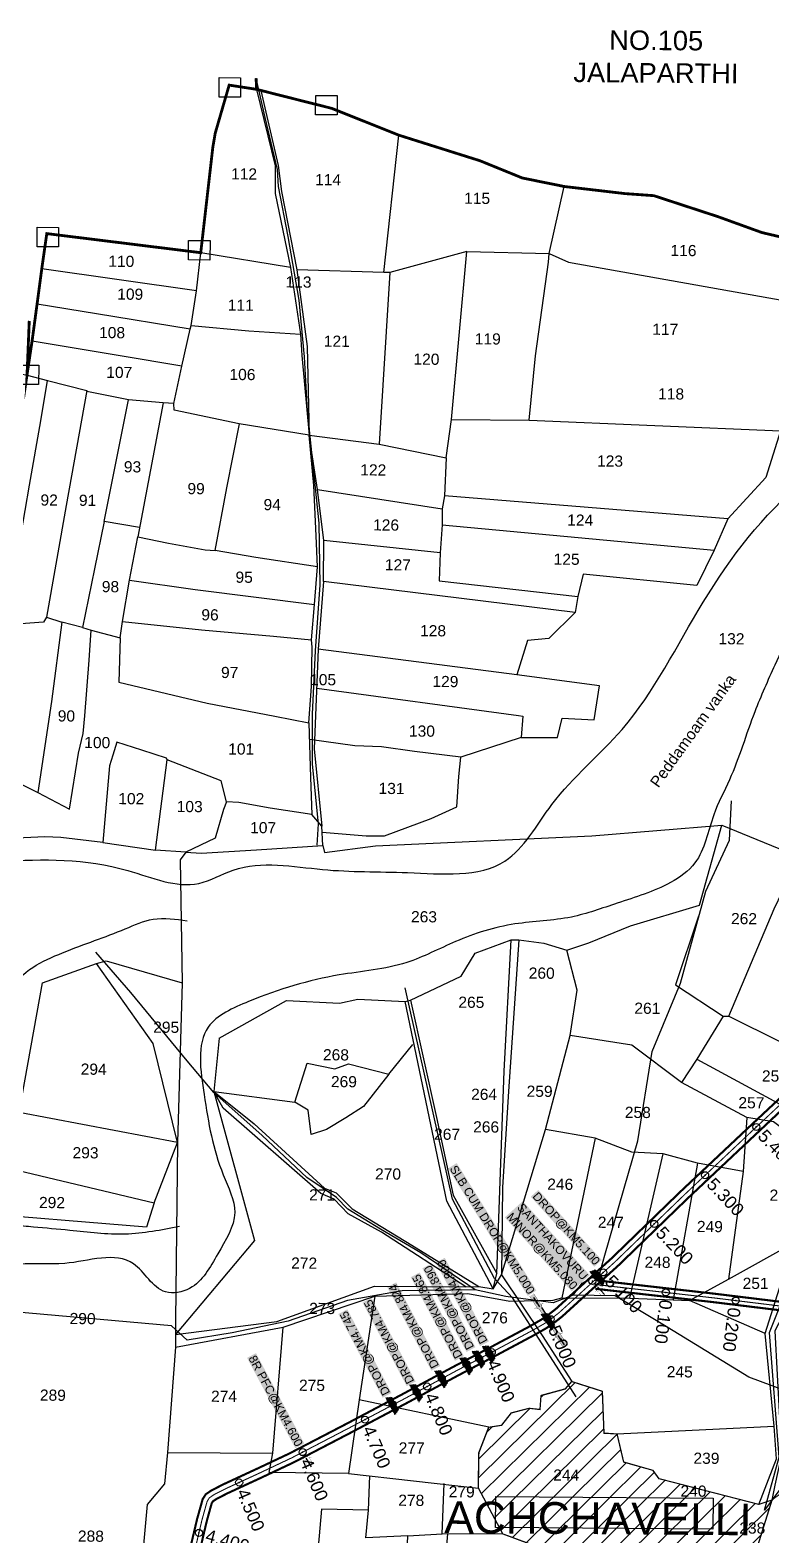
# Model space of a CAD drawing. Header units: inches. Extents: x 204890 to 210418, y 1599580 to 1605433.
# Drawn here: x 207544 to 208598, y 1602123 to 1604262 of the extents above; entities that cross this region are included whole.
import ezdxf
from ezdxf.enums import TextEntityAlignment as Align

# ---------------------------------------------------------------- set-up
doc = ezdxf.new("R2010")
doc.units = ezdxf.units.IN
doc.header["$LTSCALE"] = 15
doc.header["$MEASUREMENT"] = 0
doc.header["$PDMODE"] = 32
doc.header["$PDSIZE"] = 10
doc.linetypes.add('ACAD_ISO02W100', pattern=[15, 12, -3])
doc.linetypes.add('HIDDEN2', pattern=[0.1875, 0.125, -0.0625])
for name, color, linetype in [('BOUNDARY', 5, 'Continuous'), ('BOUNDRY STONES', 240, 'Continuous'), ('CANAL1', 7, 'Continuous'), ('CSMark', 72, 'Continuous'), ('PLOTS', 7, 'Continuous'), ('PLOTS NO', 7, 'Continuous'), ('ROADS', 1, 'Continuous'), ('STREAMS', 4, 'Continuous'), ('STRUCTURE', 5, 'Continuous'), ('TEXT', 1, 'Continuous'), ('text2', 7, 'Continuous')]:
    doc.layers.add(name, color=color, linetype=linetype)
doc.styles.add('FONT1', font='Arial')
doc.styles.get("Standard").update_dxf_attribs({"font": 'arial.ttf'})
doc.dimstyles.get("Standard").update_dxf_attribs({"dimtxt": 0.18, "dimasz": 0.18, "dimexe": 0.18, "dimexo": 0.0625, "dimgap": 0.09, "dimtad": 0, "dimtih": 1, "dimtoh": 1, "dimdec": 4, "dimzin": 0, "dimdsep": 46, "dimtxsty": 'Standard', "dimcen": 0.09, "dimadec": 0, "dimazin": 0, "dimtfac": 1, "dimtdec": 4, "dimtofl": 0, "dimtmove": 0, "dimatfit": 3, "dimfxl": 1, "dimtolj": 1, "dimtzin": 0, "dimarcsym": 0})

# ---------------------------------------------------------------- blocks, each defined once
blk = doc.blocks.new('DROP')
h = blk.add_hatch()
h.set_pattern_fill('ANSI31', color=1, scale=10, angle=45)
h.set_pattern_definition([(90, (-324.4107, -25.7687), (-1.25, 0), [])])
h.paths.add_polyline_path([(-9.9, -4.3), (-13.8, 4.1), (13.8, 4.1), (10.2, -4.3)])
at = {"layer": 'STRUCTURE', "color": 5, "const_width": 0.49}
blk.add_lwpolyline([(-9.9, -4.3), (-13.8, 4.1), (13.8, 4.1), (10.2, -4.3), (-9.9, -4.3)], dxfattribs=at)
at = {"layer": 'STRUCTURE', "color": 5}
blk.add_circle((0, 0), 1.33, dxfattribs=at)
blk = doc.blocks.new('1SLB')
at = {"layer": 'STRUCTURE'}
h = blk.add_hatch(dxfattribs=at)
h.set_pattern_fill('DOTS', color=6, scale=14, angle=320.3722, style=0)
h.set_pattern_definition([(320.372247934, (-538945.0768, -1194857.3203), (0.89503691186, 0.39489261377), [0, -0.875])])
h.paths.add_polyline_path([(-43.8, 3.5), (-43.8, -3.5), (-23.1, -3.5), (-21, -2.1), (21, -2.1), (23.1, -3.5), (43.8, -3.5), (43.8, 3.5), (23.1, 3.5), (21, 2.1), (-21, 2.1), (-23.1, 3.5)])
at = {"layer": 'STRUCTURE', "color": 6, "linetype": 'ACAD_ISO02W100', "ltscale": 0.5, "const_width": 0.35}
for points in [[(-43.8, 3.5), (-23.1, 3.5)], [(23.1, 3.5), (43.8, 3.5)], [(-43.8, -3.5), (-23.1, -3.5)], [(23.1, -3.5), (43.8, -3.5)]]:
    blk.add_lwpolyline(points, dxfattribs=at)
at = {"layer": 'STRUCTURE', "color": 6, "const_width": 0.44}
for points in [[(-25.2, 7.7), (-25.2, 4.9), (-21, 2.1), (21, 2.1), (25.2, 4.9), (25.2, 7.7)], [(-25.2, -7.7), (-25.2, -4.9), (-21, -2.1), (21, -2.1), (25.2, -4.9), (25.2, -7.7)]]:
    blk.add_lwpolyline(points, dxfattribs=at)
at = {"layer": 'STRUCTURE', "color": 6}
blk.add_lwpolyline([(-21, -2.1), (21, -2.1)], dxfattribs=at)
blk.add_lwpolyline([(-21, -2.1), (21, -2.1)], dxfattribs=at)
at = {"layer": 'STRUCTURE', "color": 0}
blk.add_circle((0, 0), 0.871, dxfattribs=at)
for points in [[(-40.8, 0), (-24.8, 0)], [(39.6, -0.2), (23.5, -0.2)]]:
    blk.add_leader(points, dimstyle='Standard', override={"dimasz": 10, "dimgap": 0.09, "dimtad": 0}, dxfattribs=at)
blk = doc.blocks.new('1INLET')
at = {"layer": 'STRUCTURE', "color": 190}
for points, const_width in [([(9.4, 10.1), (9.4, 7.3), (5.2, 4.5), (0, 4.5), (0, 4.5), (0, 4.5), (-5.2, 4.5), (-9.4, 7.3), (-9.4, 10.1)], 0.35), ([(0, -4.5), (0, 4.5)], 1.75), ([(7.3, 5.9), (22.7, 5.9)], 0.35), ([(-9.4, -10.1), (-9.4, -7.3), (-5.2, -4.5), (0, -4.5), (5.2, -4.5), (9.4, -7.3), (9.4, -10.1)], 0.35), ([(7.3, -5.9), (22.7, -5.9)], 0.35)]:
    blk.add_lwpolyline(points, dxfattribs=dict(at, const_width=const_width))
at = {"layer": 'STRUCTURE', "color": 0}
blk.add_circle((0, 0), 1.31, dxfattribs=at)
blk.add_leader([(26, 0.1), (5.6, 0)], dimstyle='Standard', override={"dimasz": 8, "dimgap": 0.09, "dimtad": 0}, dxfattribs=at)

msp = doc.modelspace()

# ---------------------------------------------------------------- hatches: boundary and pattern name
at = {"layer": 'PLOTS'}
h = msp.add_hatch(dxfattribs=at)
h.set_pattern_fill('ANSI31', color=30, scale=5.944822, angle=-0.4359)
h.set_pattern_definition([(44.56415, (198755.77, 1595783.688), (-13.244594, 13.447647), [])])
h.paths.add_polyline_path([(208330.5, 1602095), (208387.7, 1602088.4), (208408.4, 1602090), (208500.3, 1602089), (208572.8, 1602093.4), (208598.1, 1602173.9), (208587.4, 1602159.4), (208590.8, 1602171.5), (208579.6, 1602167.8), (208437.9, 1602204.3), (208429.2, 1602216.1), (208387.6, 1602227.8), (208378.2, 1602267.8), (208359.5, 1602269.1), (208356.9, 1602328.6), (208313.9, 1602342.3), (208304.8, 1602332), (208270.1, 1602322.6), (208268.7, 1602302.7), (208253, 1602304.3), (208228.2, 1602297.9), (208214.1, 1602280.2), (208195.9, 1602277.4), (208181.8, 1602241), (208181, 1602190.7), (208215.5, 1602126), (208256.7, 1602110.8), (208252.8, 1602050.4), (208273.7, 1602049.7), (208303.3, 1602058.4), (208303.8, 1602048.8)])
h.paths.add_polyline_path([(208134.7, 1602173.6), (208179.7, 1602173.2), (208179.9, 1602197.5), (208134.8, 1602197.9)], flags=9)
h.paths.add_polyline_path([(208283.4, 1602197.7), (208328.3, 1602197.3), (208328.4, 1602221.2), (208283.5, 1602221.5)], flags=24)
h.paths.add_polyline_path([(208432, 1602070), (208476.9, 1602069.7), (208477.1, 1602093.6), (208432.2, 1602093.9)], flags=25)
h.paths.add_polyline_path([(208429.6, 1602094.6), (208474.6, 1602094.2), (208474.7, 1602118.1), (208429.8, 1602118.5)], flags=24)
h.paths.add_polyline_path([(208464.1, 1602174.6), (208509.1, 1602174.2), (208509.3, 1602198.5), (208464.3, 1602198.9)], flags=24)
h.paths.add_polyline_path([(208547.7, 1602122.1), (208592.7, 1602121.8), (208592.9, 1602146.1), (208547.8, 1602146.4)], flags=24)

# ---------------------------------------------------------------- linework, layer by layer
at = {"layer": 'BOUNDARY', "const_width": 4}
msp.add_lwpolyline([(207539.6, 1603772.5), (207542.7, 1603848.7), (207539.5, 1603771.8), (207546.7, 1603820), (207553.8, 1603872.6), (207560.5, 1603922.8), (207567.6, 1603972.6), (207786.4, 1603945.5), (207803.6, 1604095.4), (207807, 1604115.3), (207826.8, 1604183.5), (207865.7, 1604177.5), (207865.1, 1604193.1), (207865.7, 1604177.5), (207905.6, 1604167.4), (207947.5, 1604156.8), (207972.5, 1604150.5), (208068, 1604112.4), (208183.5, 1604076), (208243.4, 1604051.6), (208303.1, 1604039.5), (208389.5, 1604029.4), (208430.3, 1604026.5), (208521.7, 1603996.6), (208583.9, 1603974.1), (208631.3, 1603963)], dxfattribs=at)
at = {"layer": 'BOUNDRY STONES'}
for points in [[(207812.6, 1604194.2), (207843, 1604193.9), (207842.8, 1604166.4), (207812.4, 1604166.6)], [(207949.9, 1604168.9), (207980.3, 1604168.6), (207980.1, 1604141.1), (207949.7, 1604141.3)], [(207553.9, 1603981.6), (207584.3, 1603981.3), (207584.1, 1603953.8), (207553.7, 1603954)], [(207769.2, 1603962.8), (207799.6, 1603962.6), (207799.4, 1603935.1), (207769, 1603935.3)], [(207525.8, 1603785.9), (207556.2, 1603785.6), (207556, 1603758.1), (207525.5, 1603758.3)]]:
    msp.add_lwpolyline(points, close=True, dxfattribs=at)
at = {"layer": 'CANAL1', "color": 200, "const_width": 3}
for points in [[(210163.8, 1602864.1), (209915.7, 1602830.4), (209777.1, 1602714.6), (209722.4, 1602667.8), (209499.6, 1602515.9), (209317.1, 1602390), (209240.9, 1602389), (209203.2, 1602400.9), (208762.6, 1602437), (208516.7, 1602467), (208348.7, 1602486)], [(210163.7, 1602852), (209920.7, 1602819), (209784.9, 1602705.4), (209729.6, 1602658.2), (209506.4, 1602506.1), (209320.9, 1602378), (209239.1, 1602377), (209200.8, 1602389.1), (208761.4, 1602425), (208515.3, 1602455), (208347.3, 1602474)], [(207769, 1602095.2), (207781.3, 1602147.3), (207786.7, 1602166.5), (207789.1, 1602175.2), (207793.6, 1602182.2), (207801.8, 1602187.7), (207818.4, 1602196.2), (207867.2, 1602218.8), (207912.6, 1602240.2), (207994.2, 1602282.6), (208071.2, 1602323.3), (208146.3, 1602363.7), (208198.7, 1602391.2), (208253.8, 1602420.6), (208270.3, 1602430.1), (208277.3, 1602434.6), (208291.1, 1602445.4), (208325.8, 1602477), (208370.3, 1602517.3), (208468.3, 1602612.1), (208562.8, 1602701), (208662.1, 1602794)], [(207782.7, 1602092.2), (207794.9, 1602143.8), (207800.1, 1602162.7), (207802, 1602169.4), (207803.8, 1602172.2), (207808.9, 1602175.6), (207824.5, 1602183.6), (207873.2, 1602206.1), (207918.8, 1602227.6), (208000.7, 1602270.2), (208077.8, 1602311), (208152.9, 1602351.3), (208205.2, 1602378.8), (208260.6, 1602408.4), (208277.6, 1602418.1), (208285.4, 1602423.2), (208300.1, 1602434.7), (208335.2, 1602466.7), (208379.9, 1602507.1), (208478, 1602602), (208572.4, 1602690.8), (208671.6, 1602783.8)]]:
    msp.add_lwpolyline(points, dxfattribs=at)
at = {"layer": 'CANAL1', "color": 1, "linetype": 'HIDDEN2', "ltscale": 4, "const_width": 1.5}
for points in [[(210163.8, 1602858), (209918.2, 1602824.7), (209781, 1602710), (209726, 1602663), (209503, 1602511), (209319, 1602384), (209240, 1602383), (209202, 1602395), (208762, 1602431), (208516, 1602461), (208348, 1602480)], [(207775.9, 1602093.7), (207788.1, 1602145.5), (207793.4, 1602164.6), (207795.6, 1602172.3), (207798.7, 1602177.2), (207805.4, 1602181.7), (207821.4, 1602189.9), (207870.2, 1602212.4), (207915.7, 1602233.9), (207997.4, 1602276.4), (208074.5, 1602317.1), (208149.6, 1602357.5), (208202, 1602385), (208257.2, 1602414.5), (208274, 1602424.1), (208281.4, 1602428.9), (208295.6, 1602440), (208330.5, 1602471.8), (208375.1, 1602512.2), (208473.2, 1602607), (208567.6, 1602695.9), (208666.9, 1602788.9)]]:
    msp.add_lwpolyline(points, dxfattribs=at)
at = {"layer": 'CSMark', "color": 3, "linetype": 'Continuous'}
for p in [(208447.4, 1602468.8), (208546.7, 1602457.3)]:
    msp.add_point(p, dxfattribs=at)
at = {"layer": 'PLOTS'}
for points in [[(207865.7, 1604177.5), (207892.2, 1604068.7), (207892.4, 1604029.6), (207914, 1603924.5), (207928.3, 1603829.6)], [(207871.6, 1604175.9), (207896.3, 1604069.2), (207901, 1604032.2), (207922.8, 1603921.3), (207937.8, 1603812.4), (207940.3, 1603686.5), (208039.9, 1603673.6), (208135.4, 1603654.3), (208142.6, 1603708.8), (208164.6, 1603947.4), (208054.9, 1603917.4), (208046.4, 1603917.4), (208068, 1604112.4)], [(208253.1, 1603707.6), (208262, 1603799.1), (208280.6, 1603931.9), (208281.8, 1603944.2), (208303.1, 1604039.5)], [(207960.1, 1603103.5), (207962.3, 1603093.7), (208034.6, 1603103.1), (208342.3, 1603117.5), (208527.1, 1603132.5), (208637.1, 1603087.6), (208733.9, 1603055.1), (208797, 1603042.6), (208855.7, 1603033.2), (208861.2, 1603036.7), (208897.3, 1603140.9), (208923.6, 1603201.8), (208987, 1603270.7), (208992.1, 1603353.3), (208998.7, 1603439.2), (209013, 1603473.8), (209025.2, 1603505.5), (209058.2, 1603595.8), (209094.6, 1603670.6), (209153, 1603753.1), (209221, 1603859), (209316.5, 1604009.6)], [(208666.8, 1603954), (208653.2, 1603875.9), (208632.4, 1603767.4), (208610.4, 1603692.6), (208589.4, 1603626.3), (208535.7, 1603567.6), (208516.3, 1603522.9), (208491.5, 1603472.8), (208329.9, 1603488.9), (208322.3, 1603457.3), (208318.7, 1603434.3), (207960.8, 1603478.5), (207953.3, 1603382.4), (207947.5, 1603241), (207958.4, 1603131)], [(207780.6, 1603891.1), (207786.4, 1603945.5)], [(207914, 1603924.5), (207786.4, 1603945.5)], [(208164.6, 1603947.4), (208281.8, 1603944.2), (208308.9, 1603932), (208614.9, 1603877.5), (208653.2, 1603875.9)], [(207772.6, 1603842.2), (207780.6, 1603891.1), (207560.5, 1603922.8)], [(208046.4, 1603917.4), (207922.8, 1603921.3)], [(208054.9, 1603917.4), (208039.9, 1603673.6)], [(207759.3, 1603784.5), (207771.6, 1603836.7), (207638.3, 1603858.8), (207553.8, 1603872.6)], [(207771.6, 1603836.7), (207772.6, 1603842.2), (207854.8, 1603834.3), (207928.3, 1603829.6), (207930.1, 1603799.5), (207940.3, 1603686.5)], [(207748.1, 1603731.2), (207759.3, 1603784.5), (207672, 1603798.9), (207546.7, 1603820)], [(207503.6, 1603778.9), (207539.5, 1603771.7), (207568.8, 1603764.2), (207624.5, 1603749.8), (207595, 1603586.6), (207567.3, 1603427.8), (207563, 1603420.9), (207530.9, 1603418.3), (207506.5, 1603433.7), (207515.5, 1603451.8), (207517.2, 1603467.7), (207521.1, 1603483.8), (207523.4, 1603504.6), (207526.1, 1603513.9), (207530.8, 1603543.4), (207542.8, 1603615.2), (207559.2, 1603706.8), (207568.8, 1603764.2)], [(207699.5, 1603555), (207649.1, 1603563.9), (207683.5, 1603736.6), (207624.3, 1603748.4)], [(207732.8, 1603732.3), (207683.5, 1603736.6)], [(207939.9, 1603277.6), (207943.6, 1603329.3), (207944.6, 1603385.2), (207943.7, 1603395.7), (207948.2, 1603446), (207952.4, 1603499.3), (207950.4, 1603543.6), (207947.2, 1603614.9), (207940.3, 1603686.5), (207840.9, 1603702.6), (207748.6, 1603721.8), (207748.1, 1603731.2), (207732.8, 1603732.3), (207697, 1603542), (207740.5, 1603533.1), (207792.7, 1603523.6), (207807.1, 1603522.6), (207823.3, 1603611.4), (207841.7, 1603702.5)], [(208142.6, 1603708.8), (208253.1, 1603707.6), (208610.4, 1603692.6)], [(207960.8, 1603478.5), (207961.5, 1603536.9), (207952.3, 1603609.3), (207940.3, 1603686.5)], [(208135.4, 1603654.3), (208132.6, 1603600.4), (208129.6, 1603581.5), (208129.4, 1603559), (208126.9, 1603519.4), (208125.2, 1603479.3), (208322.3, 1603457.3)], [(207952.3, 1603609.3), (208129.6, 1603581.5)], [(208535.7, 1603567.6), (208132.6, 1603600.4)], [(207649.1, 1603563.9), (207635.2, 1603496.7), (207618.5, 1603413), (207588.9, 1603420.7)], [(208129.4, 1603559), (208516.3, 1603522.9)], [(207672, 1603398.6), (207675.3, 1603421.9), (207685, 1603480.3), (207697, 1603542)], [(208126.9, 1603519.4), (207961.5, 1603536.9)], [(207952.4, 1603499.3), (207864.9, 1603512.5), (207807.1, 1603522.6)], [(207685, 1603480.3), (207778.7, 1603467.2), (207948.2, 1603446)], [(207567.3, 1603427.8), (207588.9, 1603420.7), (207574.1, 1603308.1), (207555, 1603178.7), (207599.7, 1603155.4), (207612.8, 1603234.9), (207619.1, 1603262.6), (207621.6, 1603287.6), (207627.6, 1603366.8), (207630.8, 1603409.2), (207672, 1603398.6), (207669.9, 1603335.7), (207795.7, 1603305.7), (207891.8, 1603287.4), (207939.9, 1603277.6), (207942.6, 1603200.3), (207944.5, 1603147.5), (207885.1, 1603156.5), (207840.6, 1603164.5), (207823.2, 1603165.5), (207818.9, 1603154.6), (207806.7, 1603113.8), (207765.2, 1603094.1), (207722, 1603096.8), (207738.7, 1603225.1), (207737.6, 1603227.4), (207702.5, 1603239.2), (207667, 1603250.5), (207661.5, 1603232), (207656.9, 1603216.7), (207647.4, 1603107.6), (207587.6, 1603115.1), (207564.9, 1603116.1), (207464.7, 1603111.2)], [(207675.3, 1603421.9), (207787.5, 1603410), (207889.9, 1603400.7), (207943.7, 1603395.7)], [(208318.7, 1603434.3), (208281, 1603397.6), (208250.7, 1603394.9), (208235.7, 1603345.9), (207953.3, 1603382.4)], [(207618.5, 1603413), (207630.8, 1603409.2)], [(207951.6, 1603327), (208237.8, 1603288.1), (208244.2, 1603287.2), (208241.6, 1603257), (208293.6, 1603256.9), (208300, 1603284.6), (208345.3, 1603282), (208353, 1603330.4), (208235.7, 1603345.9)], [(208987, 1603270.7), (208960.3, 1603224.7), (208936.3, 1603183.8), (208910.8, 1603145.1), (208897.9, 1603109.9), (208877.9, 1603058.7), (208862.9, 1602994.5), (208827.4, 1602896.7), (208785.4, 1602772.6), (208747.9, 1602704.7), (208716.9, 1602662.8), (208670.8, 1602586.4), (208645.6, 1602542.8), (208612.5, 1602434.3), (208602.2, 1602414.2), (208605.5, 1602351.8), (208611.6, 1602238.1), (208602.1, 1602195.1), (208598.2, 1602174), (208572.8, 1602093.4)], [(207958.9, 1603122.4), (208021.6, 1603117.1), (208047.7, 1603117.1), (208113.7, 1603142), (208150.3, 1603158.3), (208153.4, 1603201.6), (208156, 1603228.8), (208090.1, 1603237.3), (208043.2, 1603243.7), (208005.3, 1603244.9), (207940.8, 1603254.1)], [(208241.6, 1603257), (208156, 1603228.8)], [(207441, 1603244.2), (207471.7, 1603218.5), (207501.4, 1603205.6), (207555, 1603178.7)], [(207823.2, 1603165.5), (207815.6, 1603195.5), (207738.7, 1603225.1)], [(207765.2, 1603094.1), (207786.9, 1603092.8), (207865.7, 1603097.6), (207960.1, 1603103.5), (207958.4, 1603131), (207944.5, 1603147.5)], [(207750.4, 1602409.3), (207894.5, 1602427.4), (208033.4, 1602477.7), (208163, 1602476.8), (208181.4, 1602477.1), (208202.2, 1602473.8), (208213.7, 1602493.7), (208276.4, 1602700.4), (208311.3, 1602833.7), (208321.3, 1602897.9), (208306.7, 1602955.1), (208338.1, 1602965.5), (208397.3, 1602989.5), (208495.4, 1603018.8), (208527.1, 1603132.5)], [(207647.4, 1603107.6), (207722, 1603096.8)], [(207765.2, 1603094.1), (207757.3, 1603083), (207760, 1602908.4), (207753.5, 1602681.6), (207750.6, 1602429.1), (207750.4, 1602409.3), (207750.3, 1602391.3), (207739.2, 1602241.7), (207735, 1602197), (207710.2, 1602167.8), (207698.2, 1602038), (207566.6, 1602014.5), (207402.9, 1602014.9)], [(208494, 1603003.2), (208461.3, 1602905.6), (208528.7, 1602861.2), (208536.9, 1602861.1), (208601.5, 1603013.8), (208637.1, 1603087.6)], [(208536.9, 1602861.1), (208610.3, 1602824.8), (208711.6, 1602784.6), (208720.3, 1602780.1), (208772.4, 1602767.7), (208858.2, 1603019.3), (208855.7, 1603033.2)], [(207812.6, 1602829.9), (207908.3, 1602883.4), (207983.4, 1602879.5), (208009.8, 1602885.1), (208077.1, 1602882.1), (208084.5, 1602884.1), (208156.4, 1602918.2), (208176.3, 1602950.5), (208227.8, 1602969.8), (208238.5, 1602969.7), (208273.8, 1602964.9), (208306.7, 1602955.1)], [(208202.2, 1602473.8), (208207.4, 1602495.5), (208217.7, 1602783.1), (208227.8, 1602969.8)], [(208238.5, 1602969.7), (208223.7, 1602754.1), (208215.3, 1602618.1), (208213.7, 1602493.7)], [(207528.3, 1602724.4), (207561.3, 1602908.6), (207638.4, 1602936.2), (207652, 1602939.7), (207760, 1602908.4)], [(207753.5, 1602681.6), (207719, 1602822.2), (207638.4, 1602936.2)], [(206881.2, 1602922.4), (207031.2, 1602868.2), (207179.3, 1602825.1), (207401.2, 1602744.7), (207344.3, 1602655.1), (207431.7, 1602640.4), (207507.7, 1602646.6), (207720, 1602595.9), (207753.5, 1602681.6), (207528.3, 1602724.4), (207507.7, 1602646.6)], [(208084.5, 1602884.1), (208121.6, 1602717.1), (208145.2, 1602607.1), (208207.4, 1602495.5)], [(208202.2, 1602473.8), (208136.1, 1602598.5), (208077.1, 1602882.1)], [(208528.7, 1602861.2), (208491.4, 1602800.2), (208469.7, 1602767.2)], [(207812.6, 1602829.9), (207804.9, 1602754.4), (207919.9, 1602739), (207937.5, 1602794.4), (207977.2, 1602786.2), (207996.4, 1602793.3), (208053.9, 1602779), (208087.9, 1602821.1)], [(208689.7, 1602633.8), (208675, 1602654.8), (208600.6, 1602711.2), (208562.7, 1602717.2), (208469.7, 1602767.2), (208398.9, 1602819.9), (208311.3, 1602833.7)], [(208491.4, 1602800.2), (208601.1, 1602741.1), (208687.6, 1602692.3), (208720.3, 1602780.1)], [(208053.9, 1602779), (208017.8, 1602733), (207992.5, 1602716.6), (207965.3, 1602700.3), (207943.4, 1602693.2), (207939, 1602727.6), (207919.9, 1602739)], [(207750.3, 1602391.3), (207903.4, 1602419.4), (208033.6, 1602463.6), (208166, 1602467.5), (208225.7, 1602456.5), (208287.2, 1602457.7), (208299.4, 1602461.2), (208396, 1602460.5), (208457.7, 1602458.4), (208481.2, 1602457.5), (208536.4, 1602487.8), (208629.1, 1602539.3), (208689.7, 1602633.8), (208736.9, 1602706.1), (208772.4, 1602767.7)], [(207804.9, 1602754.4), (207862.8, 1602542.4), (207750.4, 1602409.3)], [(207804.9, 1602754.4), (207862.4, 1602708.4), (207962.2, 1602617.1), (207978.8, 1602610.3), (208001.6, 1602587.6), (208086.3, 1602535.9), (208181.4, 1602477.1)], [(208163, 1602476.8), (208043.3, 1602554.5), (207996.1, 1602580.6), (207975.9, 1602601.1), (207956.9, 1602609.1), (207818.2, 1602730.7), (207804.9, 1602754.4)], [(208562.7, 1602717.2), (208557.4, 1602640.4), (208536.4, 1602487.8)], [(208557.4, 1602640.4), (208492.2, 1602652.3), (208443.8, 1602665.6), (208399.2, 1602667.9), (208346.9, 1602687.7), (208276.4, 1602700.4)], [(208346.9, 1602687.7), (208299.4, 1602461.2)], [(208396, 1602460.5), (208443.8, 1602665.6)], [(208492.2, 1602652.3), (208457.7, 1602458.4)], [(207720, 1602595.9), (207709.1, 1602561.7), (207443, 1602583.1), (207431.7, 1602640.4)], [(208598.2, 1602174), (208579.6, 1602167.8), (208604.6, 1602232.6), (208601.2, 1602278.9), (208588.4, 1602410.4), (208629.1, 1602539.3)], [(208213.7, 1602493.7), (208271.6, 1602407.8), (208313.9, 1602342.3), (208356.9, 1602328.6), (208359.5, 1602269.1), (208378.2, 1602267.8), (208601.2, 1602278.9)], [(208033.6, 1602463.6), (208011.5, 1602316.5), (207996.3, 1602211.5), (207883.7, 1602213.2), (207888.7, 1602240.7)], [(208588.4, 1602410.4), (208481.2, 1602457.5)], [(207888.7, 1602240.7), (207903.4, 1602419.4)], [(208195.9, 1602277.4), (208214.1, 1602280.2), (208228.2, 1602297.9), (208253, 1602304.3), (208268.7, 1602302.7), (208270.1, 1602322.6), (208304.8, 1602332), (208313.9, 1602342.3)], [(207996.3, 1602211.5), (208181, 1602190.7), (208181.8, 1602241), (208195.9, 1602277.4), (208011.5, 1602316.5)], [(208579.6, 1602167.8), (208437.9, 1602204.3), (208429.2, 1602216.1), (208387.6, 1602227.8), (208378.2, 1602267.8)], [(207739.2, 1602241.7), (207888.7, 1602240.7)], [(207698.2, 1602038), (207723.5, 1602033), (207720.9, 1602004), (207875.4, 1601998.9), (207943.2, 1601993.9), (207978.8, 1601990.8), (208074.5, 1601986.2), (208080.6, 1602123.1), (208021.1, 1602120.2), (208024.7, 1602159.5), (208026.5, 1602208.5)], [(208080.6, 1602123.1), (208137.7, 1602126.5), (208215.5, 1602126), (208181, 1602190.7)], [(208131.9, 1602197.5), (208129.1, 1602125.9)], [(208024.7, 1602159.5), (207958, 1602161), (207943.2, 1601993.9)], [(208215.5, 1602126), (208256.7, 1602110.8), (208252.8, 1602050.4), (208128.2, 1602006.7), (208070.3, 1601962.5), (208074.5, 1601986.2)], [(208128.2, 1602006.7), (208137.7, 1602126.5)]]:
    msp.add_lwpolyline(points, dxfattribs=at)
at = {"layer": 'PLOTS', "color": 30, "const_width": 1.59}
for points in [[(208228.2, 1602297.9), (208253, 1602304.3), (208268.7, 1602302.7), (208270.1, 1602322.6), (208304.8, 1602332), (208313.9, 1602342.3), (208356.9, 1602328.6), (208359.5, 1602269.1), (208378.2, 1602267.8), (208387.6, 1602227.8), (208429.2, 1602216.1), (208437.9, 1602204.3), (208579.6, 1602167.8), (208598.3, 1602174.1), (208648.3, 1602211.1), (208675.3, 1602228.6), (208679.1, 1602163.3), (208702.5, 1602157.8), (208721, 1602139.6), (208721.4, 1602108.1)], [(208256.7, 1602110.8), (208215.5, 1602126), (208181, 1602190.7), (208181.8, 1602241), (208195.9, 1602277.4), (208214.1, 1602280.2), (208228.2, 1602297.9)]]:
    msp.add_lwpolyline(points, dxfattribs=at)
at = {"layer": 'PLOTS', "color": 30}
msp.add_lwpolyline([(208205.7, 1602178.8), (208514.5, 1602176.4), (208514.2, 1602132.6), (208205.4, 1602135)], close=True, dxfattribs=at)
at = {"layer": 'ROADS'}
for points in [[(207864.7, 1604193.2), (207877.7, 1604137.7), (207895, 1604063.5), (207896.6, 1604039.5), (207910.1, 1603968.3), (207925.8, 1603878), (207933.6, 1603797.6), (207937.8, 1603721.1), (207954.4, 1603561.6), (207955.8, 1603473.6), (207949, 1603380), (207944.8, 1603290.3), (207944.6, 1603219.3), (207953.2, 1603134.4), (207951.6, 1603104)], [(208587.4, 1602159.4), (208602.2, 1602212.6), (208608.3, 1602234.8), (208594.6, 1602411.9), (208616.9, 1602467.7), (208639.6, 1602545.1), (208778.8, 1602765.2), (208843.2, 1602958.1), (208863.9, 1603022.9), (208914, 1603165.4), (208966.9, 1603246.7), (208978.4, 1603279.1), (208992.5, 1603407.1), (208994.8, 1603442.5), (209028.1, 1603523.3), (209052.5, 1603596.1), (209101.7, 1603689.6), (209234.4, 1603886), (209336.2, 1604037.3)], [(208315.7, 1602464.8), (208328.7, 1602482.1), (208353.4, 1602496.3), (208360.6, 1602521.9), (208407.4, 1602684.2), (208428.2, 1602811.1), (208468.3, 1602908.2), (208504.2, 1603038.5), (208537.7, 1603111.2), (208540.9, 1603166.9)], [(208176.6, 1602472.5), (208099, 1602524.9), (208042, 1602558.5), (207995.4, 1602587.1), (207979.2, 1602603.6), (207937.4, 1602632), (207873.8, 1602691.7), (207805, 1602752.8), (207767, 1602797.6), (207687.1, 1602894.7), (207637.5, 1602952.2)], [(208320, 1602320.5), (208229.8, 1602460.7), (208204, 1602488.6), (208144.2, 1602601.1), (208077, 1602901.5), (208077, 1602901.5)], [(208687.6, 1602245.9), (208687.6, 1602245.9), (208687.6, 1602245.9), (208654.1, 1602288.9), (208633.1, 1602311.2), (208615, 1602330.2), (208565.4, 1602348.6), (208443.1, 1602423.3), (208375.5, 1602464.1), (208315.7, 1602464.8), (208287.2, 1602453.9), (208220.1, 1602463), (208176.6, 1602472.5), (208072.6, 1602471.1), (207995, 1602457.2), (207910.6, 1602427.8), (207831, 1602411.3), (207766.9, 1602401.2), (207744.8, 1602421.2), (207520.8, 1602441.3)], [(208971.9, 1602336.1), (208937.5, 1602340.5), (208891.6, 1602378.8), (208883.4, 1602371.6), (208748.9, 1602281.5), (208650.2, 1602216.2), (208609.3, 1602189), (208587.4, 1602159.4)]]:
    msp.add_lwpolyline(points, dxfattribs=at)
at = {"layer": 'STREAMS'}
for points in [[(209062.2, 1604022.3), (209053.3, 1603971.2), (209042, 1603933.9), (209028, 1603907.9), (209017.4, 1603829.9), (208982.8, 1603787.1), (208963.8, 1603714.4), (208917.8, 1603673.4), (208850.6, 1603619.5), (208770.1, 1603553.4), (208701.2, 1603505.6), (208653.3, 1603455), (208602.4, 1603359.9), (208573.7, 1603293.4), (208537.8, 1603197), (208515.5, 1603147.1), (208488.6, 1603078.8), (208454.1, 1603051), (208378.3, 1603021.7), (208313.1, 1603002), (208233, 1602992.1), (208148.5, 1602967.2), (208079.1, 1602937.4), (207983.1, 1602919.7), (207854.5, 1602882), (207797.1, 1602845.6), (207791.1, 1602749.9), (207818.4, 1602635.9), (207834.7, 1602582.2), (207810.5, 1602523.5), (207770.6, 1602474.6), (207736.3, 1602469.6), (207690.9, 1602509.5), (207593.1, 1602510), (207528.9, 1602508.7), (207470.7, 1602487.2), (207411.5, 1602326.9), (207374, 1602251.7), (207331.3, 1602185.2), (207301.5, 1602087.1), (207293.9, 1602009), (207299.8, 1601968.5), (207302.8, 1601900.3), (207278.2, 1601791.6), (207301.2, 1601697.4), (207324.5, 1601641), (207377.6, 1601555.8), (207414, 1601495), (207436.5, 1601445.6), (207466.9, 1601401.4), (207485.1, 1601354.8), (207507.6, 1601310.7), (207518.8, 1601273.3), (207546.7, 1601239.7)], [(205395.1, 1602073.9), (205417.2, 1602108.1), (205432.2, 1602136.4), (205433, 1602170.2), (205457.3, 1602203.3), (205458.7, 1602241), (205484.1, 1602286.6), (205557.4, 1602299.2), (205632.2, 1602295.3), (205717.2, 1602317.3), (205791.3, 1602359.3), (205855.9, 1602379.6), (205921.7, 1602418.4), (205951, 1602461.8), (206008.1, 1602554.9), (206037.8, 1602589.6), (206119.5, 1602626.7), (206241.5, 1602655.2), (206335.6, 1602672), (206501.9, 1602711), (206609.6, 1602770.3), (206680.2, 1602839.8), (206791.8, 1602967.2), (206900.3, 1603071.3), (206994.2, 1603111.7), (207070.5, 1603122.5), (207197.1, 1603088.3), (207385.2, 1603072), (207502.5, 1603080.8), (207682.7, 1603068), (207783.6, 1603049.8), (207832.7, 1603068.7), (207959.6, 1603069.5), (208080.4, 1603065), (208218.8, 1603081.5), (208285.5, 1603161.7), (208385.2, 1603268.5), (208500.5, 1603449.1), (208642.7, 1603620.3), (208823.2, 1603755.4), (208902.8, 1603853.2), (208947, 1603906.2), (208969.6, 1603995.2)], [(206817.2, 1602405.3), (206833.2, 1602433.2), (206868, 1602541), (206908.3, 1602565.8), (207015.7, 1602622.9), (207085.3, 1602637.4), (207224.4, 1602628.5), (207282.7, 1602617.6), (207337.9, 1602617.2), (207395.7, 1602637.9), (207431.4, 1602710.3), (207516.7, 1602831.8), (207520, 1602899.5), (207590, 1602951.2), (207679.2, 1602985.3), (207718.7, 1602998.8), (207767.3, 1602996.6)], [(207756.1, 1602562.3), (207679, 1602551.6), (207600.3, 1602556.9), (207548.6, 1602561.7), (207520.8, 1602563.7), (207454.3, 1602556.6), (207423.2, 1602551.8), (207384.8, 1602536.6), (207332.3, 1602463.7), (207315.7, 1602410.7), (207322.2, 1602346.5), (207332.3, 1602306), (207332.9, 1602237), (207279.1, 1602154.8), (207252.5, 1602077), (207248.4, 1602002), (207273.2, 1601907.3), (207262.5, 1601790.1), (207260.1, 1601708.1), (207270.7, 1601654.3), (207287.9, 1601634.6), (207337.7, 1601568), (207360, 1601526.8), (207374.8, 1601504.8), (207336.1, 1601430.6), (207281.6, 1601400.4), (207197.1, 1601391.2), (207103.3, 1601387), (207037.8, 1601360.9), (206923, 1601315.6), (206837.1, 1601272.3), (206783.8, 1601247.3), (206729.3, 1601226.4), (206614.6, 1601223.6), (206498.3, 1601210.7), (206377.4, 1601192), (206303.2, 1601161.9), (206235.4, 1601145.7), (206173.5, 1601135.8), (206121.6, 1601151.2), (206052.6, 1601164.4), (205944.9, 1601141.5), (205893.8, 1601109), (205825.3, 1601065.6), (205783.3, 1601019.7), (205755.1, 1600955.3), (205735.9, 1600869.6), (205711.4, 1600768.1), (205679.7, 1600692.7), (205656.8, 1600654.8), (205590.1, 1600620), (205506.5, 1600588.5), (205390.5, 1600539.7), (205286.8, 1600496.1), (205203.7, 1600437.8), (205145.1, 1600407.6), (205100.5, 1600397.6)]]:
    msp.add_spline(points, degree=3, dxfattribs=at)
at = {"layer": 'text2', "color": 3, "linetype": 'Continuous'}
for p in [(208576, 1602703.8), (208503.2, 1602635.3), (208430.9, 1602566.2), (208358.5, 1602497.2), (208283.8, 1602430.8), (208196.5, 1602382.1), (208108.2, 1602335.2), (208019.9, 1602288.2), (207931.2, 1602242), (207841, 1602198.9), (207783.8, 1602127.3)]:
    msp.add_point(p, dxfattribs=at)
at = {"layer": 'text2', "color": 2, "linetype": 'Continuous'}
for p in [(208349, 1602493, 56), (208343, 1602485, 55), (208279, 1602432, 54), (208164, 1602367, 51), (208182, 1602375, 52), (208200, 1602384, 53), (208129, 1602347, 50), (208093.4, 1602327.3), (208059, 1602310, 48)]:
    msp.add_point(p, dxfattribs=at)

# ---------------------------------------------------------------- block references
at = {"layer": 'text2', "color": 3, "linetype": 'Continuous'}
for name, p, rotation in [('DROP', (208351.2, 1602490.6), 131.7795323803508), ('1SLB', (208280.8, 1602428.6), 123.3733225811109), ('DROP', (208280.8, 1602428.6), 123.3733225811109), ('DROP', (208196.5, 1602382.1), 118.6670177703606), ('DROP', (208164.7, 1602365.4), 118.6670177703606), ('DROP', (208182, 1602375), 118.6670177703606), ('DROP', (208129, 1602347, 50), 118.6670177703606), ('DROP', (208093.4, 1602327.3), 118.6670177703606), ('DROP', (208059.4, 1602309.1), 118.6670177703606)]:
    msp.add_blockref(name, p, dxfattribs=dict(at, rotation=rotation))
for p, xscale, yscale, zscale, rotation in [((208347.9, 1602479.5), 0.7, 0.7, 0.7, 311.602117050491), ((207933.9, 1602236.6), 0.6999999999999998, 0.6999999999999998, 0.6999999999999998, 302.9863471847639)]:
    msp.add_blockref('1INLET', p, dxfattribs=dict(at, xscale=xscale, yscale=yscale, zscale=zscale, rotation=rotation))

# ---------------------------------------------------------------- texts
at = {"layer": 'CSMark', "color": 1}
for s, rotation, p in [('5.400', 313.6105, (208583.3, 1602695.9)), ('5.300', 313.6105, (208510.5, 1602627.3)), ('5.200', 313.6105, (208438.2, 1602558.2)), ('5.100', 313.6105, (208365.8, 1602489.3)), ('5.000', 293.15, (208287.9, 1602420.8)), ('4.900', 293.15, (208200.6, 1602372.1)), ('4.800', 293.15, (208112.3, 1602325.2)), ('4.700', 293.15, (208024, 1602278.2)), ('4.600', 293.15, (207935.3, 1602232)), ('4.500', 293.15, (207845.1, 1602188.9)), ('4.400', 344.7055, (207794.2, 1602124.3))]:
    msp.add_text(s, height=18, rotation=rotation, dxfattribs=at).set_placement(p, align=Align.MIDDLE_LEFT)
at = {"layer": 'CSMark', "color": 1, "linetype": 'Continuous', "style": 'FONT1'}
for s, p in [('0.100', (208440, 1602396)), ('0.200', (208537.1, 1602384.8))]:
    msp.add_text(s, height=18, rotation=262.8709, dxfattribs=at).set_placement(p, align=Align.MIDDLE_RIGHT)
at = {"layer": 'PLOTS NO'}
for s, height, rotation, p in [('112', 15.85, 359.5641, (207848, 1604057.4)), ('114', 15.85, 359.5641, (207967.4, 1604049.2)), ('115', 15.85, 359.5641, (208179.2, 1604022.8)), ('116', 15.85, 359.5641, (208472.5, 1603948.6)), ('110', 15.85, 359.5641, (207673.5, 1603933.3)), ('113', 15.85, 359.5641, (207925.4, 1603903.9)), ('109', 15.85, 359.5641, (207686.2, 1603886.6)), ('111', 15.85, 359.5641, (207843.3, 1603871)), ('108', 15.85, 359.5641, (207660.4, 1603832)), ('121', 15.85, 359.5641, (207979.8, 1603819.8)), ('119', 15.85, 359.5641, (208194.4, 1603823.1)), ('117', 15.85, 359.5641, (208446.6, 1603836.7)), ('120', 15.85, 359.5641, (208107.2, 1603794.3)), ('107', 15.85, 359.5641, (207670.6, 1603775.5)), ('106', 15.85, 359.5641, (207845.7, 1603772.5)), ('118', 15.85, 359.5641, (208454.9, 1603745)), ('123', 15.85, 359.5641, (208368.1, 1603649.6)), ('93', 15.85, 359.5641, (207689.5, 1603641.4)), ('122', 15.85, 359.5641, (208031.6, 1603637)), ('99', 15.85, 359.5641, (207779.8, 1603610.4)), ('92', 15.85, 359.5641, (207571, 1603594.2)), ('91', 15.85, 359.5641, (207625.6, 1603593.8)), ('94', 15.85, 359.5641, (207888, 1603587.7)), ('126', 15.85, 359.5641, (208049.8, 1603558.8)), ('124', 15.85, 359.5641, (208325.7, 1603565.7)), ('127', 15.85, 359.5641, (208066.6, 1603502.2)), ('125', 15.85, 359.5641, (208306.4, 1603510.2)), ('95', 15.85, 359.5641, (207848.1, 1603484.6)), ('98', 15.85, 359.5641, (207658.1, 1603471.2)), ('96', 15.85, 359.5641, (207799.6, 1603431.2)), ('128', 15.85, 359.5641, (208116.6, 1603408.6)), ('132', 15.85, 359.5641, (208540.7, 1603397.2)), ('97', 15.85, 359.5641, (207827.5, 1603349.3)), ('105', 15.85, 359.5641, (207960.3, 1603339.1)), ('129', 15.85, 359.5641, (208134.1, 1603336.5)), ('Peddamoam vanka', 15.853, 54.3067, (208485.9, 1603266.6)), ('90', 15.85, 359.5641, (207595.5, 1603287.6)), ('130', 15.85, 359.5641, (208100.8, 1603266.1)), ('100', 15.85, 359.5641, (207639.3, 1603249.8)), ('101', 15.85, 359.5641, (207843.9, 1603240.6)), ('131', 15.85, 359.5641, (208057.6, 1603184.6)), ('102', 15.85, 359.5641, (207687.7, 1603170.1)), ('103', 15.85, 359.5641, (207770.7, 1603158.9)), ('107', 15.85, 359.5641, (207875.1, 1603128.9)), ('263', 15.85, 359.5641, (208103.7, 1603002.4)), ('262', 15.85, 359.5641, (208558.5, 1602999.7)), ('260', 15.85, 359.5641, (208271, 1602922.3)), ('265', 15.85, 359.5641, (208171, 1602880.9)), ('261', 15.85, 359.5641, (208421.1, 1602872.4)), ('295', 15.85, 359.5641, (207737.3, 1602845.5)), ('268', 15.85, 359.5641, (207978.6, 1602806.3)), ('294', 15.85, 359.5641, (207634.3, 1602785.9)), ('269', 15.85, 359.5641, (207989.9, 1602768.2)), ('256', 15.85, 359.5641, (208602.4, 1602776.2)), ('264', 15.85, 359.5641, (208189.1, 1602750.2)), ('259', 15.85, 359.5641, (208268, 1602754.5)), ('258', 15.85, 359.5641, (208407.6, 1602724.5)), ('257', 15.85, 359.5641, (208569, 1602738.2)), ('266', 15.85, 359.5641, (208192, 1602703.9)), ('267', 15.85, 359.5641, (208136.5, 1602693.5)), ('293', 15.85, 359.5641, (207622.7, 1602667.2)), ('270', 15.85, 359.5641, (208052.6, 1602637.1)), ('246', 15.85, 359.5641, (208297.3, 1602622.5)), ('292', 15.85, 359.5641, (207575, 1602596.5)), ('271', 15.85, 359.5641, (207958.9, 1602607.3)), ('250', 15.85, 359.5641, (208613.3, 1602606.9)), ('247', 15.85, 359.5641, (208369.2, 1602568.4)), ('249', 15.85, 359.5641, (208510, 1602562.4)), ('248', 15.85, 359.5641, (208435.6, 1602511.6)), ('272', 15.85, 359.5641, (207933.4, 1602510.5)), ('251', 15.85, 359.5641, (208575, 1602481.7)), ('290', 15.85, 359.5641, (207618.5, 1602431.7)), ('273', 15.85, 359.5641, (207959, 1602446.1)), ('276', 15.85, 359.5641, (208204.4, 1602432.9)), ('245', 15.85, 359.5641, (208467.2, 1602356.1)), ('289', 15.85, 359.5641, (207576.3, 1602322.9)), ('274', 15.85, 359.5641, (207819.5, 1602321.3)), ('275', 15.85, 359.5641, (207944.5, 1602336.9)), ('277', 15.85, 359.5641, (208086.2, 1602247.9)), ('239', 15.85, 359.5641, (208505.1, 1602233.3)), ('244', 15.85, 359.5641, (208305.9, 1602209.4)), ('278', 15.85, 359.5641, (208085.6, 1602173.6)), ('279', 15.85, 359.5641, (208157.3, 1602185.7)), ('240', 15.85, 359.5641, (208486.7, 1602186.7)), ('238', 15.85, 359.5641, (208570.3, 1602134.2)), ('288', 15.85, 359.5641, (207630.3, 1602122.7))]:
    msp.add_text(s, height=height, rotation=rotation, dxfattribs=at).set_placement(p, align=Align.MIDDLE_CENTER)
at = {"layer": 'PLOTS NO', "color": 1}
msp.add_text('ACHCHAVELLI', height=45, rotation=359.5641, dxfattribs=at).set_placement((208351, 1602148), align=Align.MIDDLE_CENTER)
at = {"layer": 'STRUCTURE', "color": 5, "char_height": 12, "attachment_point": 1, "bg_fill": 1, "box_fill_scale": 1.1, "bg_fill_color": 7, "bg_fill_true_color": 16777215, "bg_fill_transparency": 0}
for s, insert, width, rotation in [('SLB CUM DROP@KM5.000', (208149.8, 1602650.9), 211.045, 302.0034), ('DROP@KM5.100', (208266, 1602612.7), 131.866, 312.1816), ('SANTHAKOVURU MINOR@KM5.080', (208244, 1602596.8), 139.307, 312.1816), ('DROP@KM4.890', (208164.6, 1602385.9), 131.866, 117.8746), ('DROP@KM4.900', (208183.8, 1602394.2), 131.866, 117.8746), ('DROP@KM4.824', (208114.7, 1602359.3), 131.858, 117.8746), ('DROP@KM4.865', (208148.2, 1602373.3), 131.997, 117.8746), ('\\pt120;DROP@KM4.785', (208079.6, 1602337.3), 131.997, 117.8746), ('DROP@KM4.745', (208045.3, 1602320.9), 131.997, 117.8746), ('8R PFC@KM4.600', (207864.4, 1602381), 143.048, 298.1308)]:
    msp.add_mtext(s, dxfattribs=dict(at, insert=insert, width=width, rotation=rotation))
at = {"layer": 'TEXT', "insert": (208308.8, 1604261.9), "char_height": 27.743, "width": 245.519, "attachment_point": 1, "rotation": 359.5641}
msp.add_mtext('\\pi58.22898;NO.105 \\P\\pi7.64527;JALAPARTHI ', dxfattribs=at)

doc.saveas('drawing.dxf')
